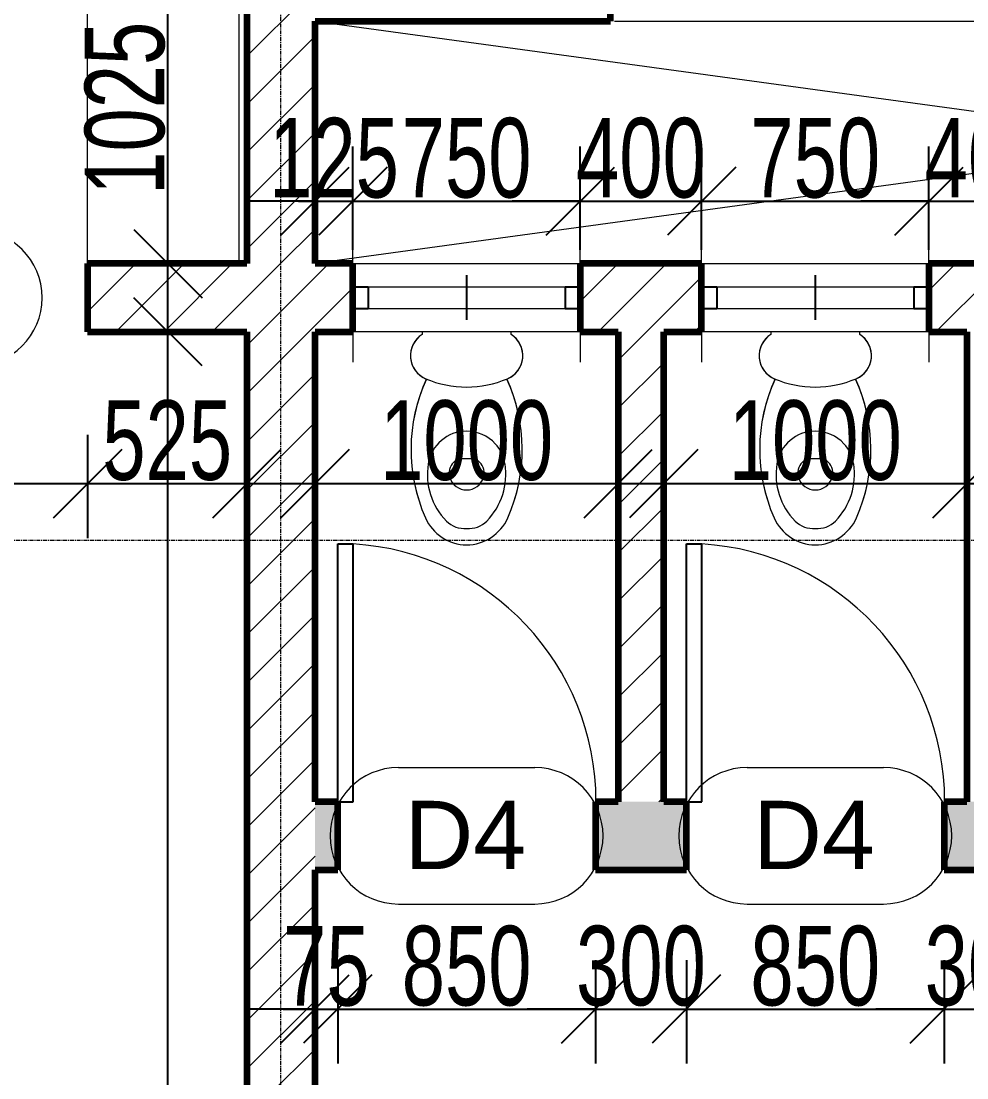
# Model space of a CAD drawing. Header units: millimetres. Extents: x -35190 to 411743, y -233114 to 23872.
# Drawn here: x 155340 to 158459, y 1388 to 4874 of the extents above; entities that cross this region are included whole.
import ezdxf

# ---------------------------------------------------------------- set-up
doc = ezdxf.new("R2010")
doc.units = ezdxf.units.MM
doc.linetypes.add('Grid Line', pattern=[22.225, 12.7, -3.175, 3.175, -3.175])
for name, color, linetype, lineweight in [('A-ANNO-DIMS', 211, 'Continuous', 9), ('A-DETL-THIN', 151, 'Continuous', 18), ('A-DOOR', 31, 'Continuous', 18), ('A-DOOR-IDEN', 31, 'Continuous', 9), ('A-GLAZ', 151, 'Continuous', 18), ('A-WALL', 113, 'Continuous', 18), ('A-WALL-PATT', 111, 'Continuous', 18), ('P-SANR-FIXT', 6, 'Continuous', 18), ('S-GRID', 1, 'Continuous', 9)]:
    doc.layers.add(name, color=color, linetype=linetype, lineweight=lineweight)
doc.styles.add('Arial_8', font='arial.ttf', dxfattribs={"width": 0.7, "height": 262.5})
doc.styles.add('Arial_9', font='arial.ttf', dxfattribs={"height": 180})
doc.dimstyles.new('small_3_5mm', dxfattribs={"dimscale": 304.8, "dimtxt": 267.818092, "dimasz": 0.738189, "dimexe": 0.590551, "dimexo": 0.0625, "dimgap": 0.024606, "dimtad": 1, "dimdec": 0, "dimzin": 0, "dimdsep": 46, "dimtxsty": 'Arial_8', "dimblk1": 'OBLIQUE', "dimblk2": 'OBLIQUE', "dimsah": 1, "dimcen": 0.09, "dimdle": 0.590551, "dimazin": 0, "dimtfac": 1, "dimtdec": 4, "dimtix": 1, "dimtmove": 0, "dimatfit": 3, "dimfxl": 0.590551, "dimfxlon": 1, "dimtvp": 1, "dimtolj": 1, "dimtzin": 0, "dimarcsym": 2})
pattern_1 = [(45, (140110.45, -3260.38), (-79.5495, 79.5495), [])]

# ---------------------------------------------------------------- blocks, each defined once
blk = doc.blocks.new('Double - Offset 1 - 1200 x 2100mm Sgl Swing-501791-FIRST FLOOR')
at = {"layer": 'A-DOOR'}
for p, q in [((834, 112.5), (834, 1057)), ((-366, 112.5), (-366, 368))]:
    blk.add_line(p, q, dxfattribs=at)
for centre, radius, start, end in [((834, 112.5), 944.5, 90, 180), ((-366, 112.5), 255.5, 360, 90)]:
    blk.add_arc(centre, radius, start, end, dxfattribs=at)
blk = doc.blocks.new('M_Single-Flush - 850 x 2100mm-428754-FIRST FLOOR')
at = {"layer": 'A-DOOR', "lineweight": 25}
for p, q in [((374, -112.5), (374, -962.7)), ((425, -112.5), (374, -112.5)), ((425, -112.5), (425, -962.7)), ((425, -962.7), (374, -962.7))]:
    blk.add_line(p, q, dxfattribs=at)
at = {"layer": 'A-DOOR'}
blk.add_arc((425, -112.5), 851.7, 180, 266.567, dxfattribs=at)
blk = doc.blocks.new('Sliding - 2L - SL750 X 900-440830-FIRST FLOOR')
at = {"layer": 'A-GLAZ'}
for p, q in [((-48.8, 112.5), (-48.8, 212.5)), ((701.2, 112.5), (701.2, 212.5)), ((651.2, 35), (1.2, 35)), ((1.2, -35), (651.2, -35)), ((-48.8, -112.5), (-48.8, -192.5)), ((701.2, -112.5), (701.2, -212.5))]:
    blk.add_line(p, q, dxfattribs=at)
at = {"layer": 'A-GLAZ', "lineweight": 25}
for p, q in [((326.2, -75), (326.2, 72.5)), ((1.2, 35), (-48.8, 35)), ((1.2, -35), (1.2, 35)), ((701.2, 35), (651.2, 35)), ((651.2, -35), (651.2, 35)), ((-48.8, -35), (1.2, -35)), ((651.2, -35), (701.2, -35))]:
    blk.add_line(p, q, dxfattribs=at)
blk = doc.blocks.new('WC Dis w Cistern _7_ - 540 x 360mm-515151-FIRST FLOOR')
at = {"layer": 'P-SANR-FIXT'}
for p, q in [((-146.9, 0), (-146.9, -8.9)), ((-146.9, 0), (-146.9, -8.9)), ((146.9, -8.9), (146.9, 0)), ((146.9, -8.9), (146.9, 0)), ((-43.1, -430.6), (-30.8, -418.2)), ((-30.8, -418.2), (30.8, -418.2)), ((30.8, -418.2), (43.1, -430.6))]:
    blk.add_line(p, q, dxfattribs=at)
for centre, radius, start, end in [((-102.8, -78.7), 82.5, 122.2745, 248.8192), ((-102.8, -78.7), 82.5, 122.2745, 246.8782), ((102.8, -78.7), 82.5, 291.1808, 57.7255), ((102.8, -78.7), 82.5, 293.1218, 57.7255), ((375, -388.2), 558.4, 155.3545, 203.7969), ((375, -388.2), 558.4, 155.3903, 203.7969), ((0, 162.1), 344.3, 246.8782, 293.1218), ((-375, -388.2), 558.4, 336.2031, 24.6455), ((-375, -388.2), 558.4, 336.2031, 24.6097), ((0, -455.9), 128.2, 89.9985, 170.9061), ((0, -455.9), 128.2, 42.4453, 90.0015), ((0, -455.9), 128.2, 9.0939, 42.4453), ((90.5, -470.4), 219.9, 170.9061, 224.3974), ((-7.8, -465.9), 50, 135, 197.1865), ((7.8, -465.9), 50, 342.8171, 45), ((-90.5, -470.4), 219.9, 315.6026, 9.0939), ((0, -463.5), 58.1, 197.1865, 342.8171), ((1.4, -553), 150, 203.7969, 269.4689), ((1.4, -553), 150, 203.7969, 269.4689), ((-8.3, -567.1), 81.6, 224.3974, 275.8355), ((-1.4, -553), 150, 270.5311, 336.2031), ((-1.4, -553), 150, 270.5311, 336.2031), ((8.3, -567.1), 81.6, 264.1645, 315.6026)]:
    blk.add_arc(centre, radius, start, end, dxfattribs=at)
blk = doc.blocks.new('_Oblique')
at = {"color": 0, "linetype": 'ByBlock', "lineweight": -2}
blk.add_line((-0.5, -0.5), (0.5, 0.5), dxfattribs=at)
blk = doc.blocks.new('*D3845')
at = {"layer": 'A-ANNO-DIMS', "color": 0, "lineweight": -2, "transparency": 16777216}
for p, q in [((156309.4, 1776.1), (156309.4, 1435.2)), ((156384.4, 1776.1), (156384.4, 1435.2)), ((156309.4, 1615.2), (156084.4, 1615.2)), ((156309.4, 1615.2), (156384.4, 1615.2)), ((156384.4, 1615.2), (156609.4, 1615.2))]:
    blk.add_line(p, q, dxfattribs=at)
at = {"layer": 'Defpoints', "color": 0, "transparency": 16777216}
for p in [(156309.4, 1795.2), (156384.4, 1795.2), (156384.4, 1615.2)]:
    blk.add_point(p, dxfattribs=at)
at = {"layer": 'A-ANNO-DIMS', "color": 0, "lineweight": -2, "transparency": 16777216, "xscale": 224.9999999999999, "yscale": 224.9999999999999, "zscale": 224.9999999999999}
blk.add_blockref('_Oblique', (156309.4, 1615.2), dxfattribs=at)
at = {"layer": 'A-ANNO-DIMS', "color": 0, "lineweight": -2, "transparency": 16777216, "xscale": 224.9999999999999, "yscale": 224.9999999999999, "zscale": 224.9999999999999, "rotation": 180}
blk.add_blockref('_Oblique', (156384.4, 1615.2), dxfattribs=at)
at = {"layer": 'A-ANNO-DIMS', "color": 0, "transparency": 16777216, "insert": (156346.9, 1756.2), "char_height": 262.5, "width": 336.215, "attachment_point": 5, "style": 'Arial_8'}
blk.add_mtext('\\A1;75', dxfattribs=at)
blk = doc.blocks.new('*D3846')
at = {"layer": 'A-ANNO-DIMS', "color": 0, "lineweight": -2, "transparency": 16777216}
for p, q in [((156384.4, 1776.1), (156384.4, 1435.2)), ((157234.4, 1776.1), (157234.4, 1435.2)), ((156204.4, 1615.2), (157414.4, 1615.2))]:
    blk.add_line(p, q, dxfattribs=at)
at = {"layer": 'Defpoints', "color": 0, "transparency": 16777216}
for p in [(156384.4, 1795.2), (157234.4, 1795.2), (157234.4, 1615.2)]:
    blk.add_point(p, dxfattribs=at)
at = {"layer": 'A-ANNO-DIMS', "color": 0, "lineweight": -2, "transparency": 16777216, "xscale": 224.9999999999999, "yscale": 224.9999999999999, "zscale": 224.9999999999999, "rotation": 180}
blk.add_blockref('_Oblique', (156384.4, 1615.2), dxfattribs=at)
at = {"layer": 'A-ANNO-DIMS', "color": 0, "lineweight": -2, "transparency": 16777216, "xscale": 224.9999999999999, "yscale": 224.9999999999999, "zscale": 224.9999999999999}
blk.add_blockref('_Oblique', (157234.4, 1615.2), dxfattribs=at)
at = {"layer": 'A-ANNO-DIMS', "color": 0, "transparency": 16777216, "insert": (156809.4, 1756.7), "char_height": 262.5, "width": 504.322, "attachment_point": 5, "style": 'Arial_8'}
blk.add_mtext('\\A1;850', dxfattribs=at)
blk = doc.blocks.new('*D3847')
at = {"layer": 'A-ANNO-DIMS', "color": 0, "lineweight": -2, "transparency": 16777216}
for p, q in [((157234.4, 1776.1), (157234.4, 1435.2)), ((157534.4, 1776.1), (157534.4, 1435.2)), ((157234.4, 1615.2), (157009.4, 1615.2)), ((157234.4, 1615.2), (157534.4, 1615.2)), ((157534.4, 1615.2), (157759.4, 1615.2))]:
    blk.add_line(p, q, dxfattribs=at)
at = {"layer": 'Defpoints', "color": 0, "transparency": 16777216}
for p in [(157234.4, 1795.2), (157534.4, 1795.2), (157534.4, 1615.2)]:
    blk.add_point(p, dxfattribs=at)
at = {"layer": 'A-ANNO-DIMS', "color": 0, "lineweight": -2, "transparency": 16777216, "xscale": 224.9999999999999, "yscale": 224.9999999999999, "zscale": 224.9999999999999}
blk.add_blockref('_Oblique', (157234.4, 1615.2), dxfattribs=at)
at = {"layer": 'A-ANNO-DIMS', "color": 0, "lineweight": -2, "transparency": 16777216, "xscale": 224.9999999999999, "yscale": 224.9999999999999, "zscale": 224.9999999999999, "rotation": 180}
blk.add_blockref('_Oblique', (157534.4, 1615.2), dxfattribs=at)
at = {"layer": 'A-ANNO-DIMS', "color": 0, "transparency": 16777216, "insert": (157384.4, 1756.8), "char_height": 262.5, "width": 504.322, "attachment_point": 5, "style": 'Arial_8'}
blk.add_mtext('\\A1;300', dxfattribs=at)
blk = doc.blocks.new('*D3848')
at = {"layer": 'A-ANNO-DIMS', "color": 0, "lineweight": -2, "transparency": 16777216}
for p, q in [((157534.4, 1776.1), (157534.4, 1435.2)), ((158384.4, 1776.1), (158384.4, 1435.2)), ((157354.4, 1615.2), (158564.4, 1615.2))]:
    blk.add_line(p, q, dxfattribs=at)
at = {"layer": 'Defpoints', "color": 0, "transparency": 16777216}
for p in [(157534.4, 1795.2), (158384.4, 1795.2), (158384.4, 1615.2)]:
    blk.add_point(p, dxfattribs=at)
at = {"layer": 'A-ANNO-DIMS', "color": 0, "lineweight": -2, "transparency": 16777216, "xscale": 224.9999999999999, "yscale": 224.9999999999999, "zscale": 224.9999999999999, "rotation": 180}
blk.add_blockref('_Oblique', (157534.4, 1615.2), dxfattribs=at)
at = {"layer": 'A-ANNO-DIMS', "color": 0, "lineweight": -2, "transparency": 16777216, "xscale": 224.9999999999999, "yscale": 224.9999999999999, "zscale": 224.9999999999999}
blk.add_blockref('_Oblique', (158384.4, 1615.2), dxfattribs=at)
at = {"layer": 'A-ANNO-DIMS', "color": 0, "transparency": 16777216, "insert": (157959.4, 1756.7), "char_height": 262.5, "width": 504.322, "attachment_point": 5, "style": 'Arial_8'}
blk.add_mtext('\\A1;850', dxfattribs=at)
blk = doc.blocks.new('*D3849')
at = {"layer": 'A-ANNO-DIMS', "color": 0, "lineweight": -2, "transparency": 16777216}
for p, q in [((158384.4, 1776.1), (158384.4, 1435.2)), ((158684.4, 1776.1), (158684.4, 1435.2)), ((158384.4, 1615.2), (158159.4, 1615.2)), ((158384.4, 1615.2), (158684.4, 1615.2)), ((158684.4, 1615.2), (158909.4, 1615.2))]:
    blk.add_line(p, q, dxfattribs=at)
at = {"layer": 'Defpoints', "color": 0, "transparency": 16777216}
for p in [(158384.4, 1795.2), (158684.4, 1795.2), (158684.4, 1615.2)]:
    blk.add_point(p, dxfattribs=at)
at = {"layer": 'A-ANNO-DIMS', "color": 0, "lineweight": -2, "transparency": 16777216, "xscale": 224.9999999999999, "yscale": 224.9999999999999, "zscale": 224.9999999999999}
blk.add_blockref('_Oblique', (158384.4, 1615.2), dxfattribs=at)
at = {"layer": 'A-ANNO-DIMS', "color": 0, "lineweight": -2, "transparency": 16777216, "xscale": 224.9999999999999, "yscale": 224.9999999999999, "zscale": 224.9999999999999, "rotation": 180}
blk.add_blockref('_Oblique', (158684.4, 1615.2), dxfattribs=at)
at = {"layer": 'A-ANNO-DIMS', "color": 0, "transparency": 16777216, "insert": (158534.4, 1756.8), "char_height": 262.5, "width": 504.322, "attachment_point": 5, "style": 'Arial_8'}
blk.add_mtext('\\A1;300', dxfattribs=at)
blk = doc.blocks.new('*D3855')
at = {"layer": 'A-ANNO-DIMS', "color": 0, "lineweight": -2, "transparency": 16777216}
for p, q in [((156309.4, 3509.8), (156309.4, 3168.8)), ((157309.4, 3509.8), (157309.4, 3168.8)), ((156129.4, 3348.8), (157489.4, 3348.8))]:
    blk.add_line(p, q, dxfattribs=at)
at = {"layer": 'Defpoints', "color": 0, "transparency": 16777216}
for p in [(156309.4, 3528.8), (157309.4, 3528.8), (157309.4, 3348.8)]:
    blk.add_point(p, dxfattribs=at)
at = {"layer": 'A-ANNO-DIMS', "color": 0, "lineweight": -2, "transparency": 16777216, "xscale": 224.9999999999999, "yscale": 224.9999999999999, "zscale": 224.9999999999999, "rotation": 180}
blk.add_blockref('_Oblique', (156309.4, 3348.8), dxfattribs=at)
at = {"layer": 'A-ANNO-DIMS', "color": 0, "lineweight": -2, "transparency": 16777216, "xscale": 224.9999999999999, "yscale": 224.9999999999999, "zscale": 224.9999999999999}
blk.add_blockref('_Oblique', (157309.4, 3348.8), dxfattribs=at)
at = {"layer": 'A-ANNO-DIMS', "color": 0, "transparency": 16777216, "insert": (156809.4, 3490.3), "char_height": 262.5, "width": 672.429, "attachment_point": 5, "style": 'Arial_8'}
blk.add_mtext('\\A1;1000', dxfattribs=at)
blk = doc.blocks.new('*D3856')
at = {"layer": 'A-ANNO-DIMS', "color": 0, "lineweight": -2, "transparency": 16777216}
for p, q in [((157459.4, 3509.8), (157459.4, 3168.8)), ((158459.4, 3509.8), (158459.4, 3168.8)), ((157279.4, 3348.8), (158639.4, 3348.8))]:
    blk.add_line(p, q, dxfattribs=at)
at = {"layer": 'Defpoints', "color": 0, "transparency": 16777216}
for p in [(157459.4, 3528.8), (158459.4, 3528.8), (158459.4, 3348.8)]:
    blk.add_point(p, dxfattribs=at)
at = {"layer": 'A-ANNO-DIMS', "color": 0, "lineweight": -2, "transparency": 16777216, "xscale": 224.9999999999999, "yscale": 224.9999999999999, "zscale": 224.9999999999999, "rotation": 180}
blk.add_blockref('_Oblique', (157459.4, 3348.8), dxfattribs=at)
at = {"layer": 'A-ANNO-DIMS', "color": 0, "lineweight": -2, "transparency": 16777216, "xscale": 224.9999999999999, "yscale": 224.9999999999999, "zscale": 224.9999999999999}
blk.add_blockref('_Oblique', (158459.4, 3348.8), dxfattribs=at)
at = {"layer": 'A-ANNO-DIMS', "color": 0, "transparency": 16777216, "insert": (157959.4, 3490.3), "char_height": 262.5, "width": 672.429, "attachment_point": 5, "style": 'Arial_8'}
blk.add_mtext('\\A1;1000', dxfattribs=at)
blk = doc.blocks.new('*D3857')
at = {"layer": 'A-ANNO-DIMS', "color": 0, "lineweight": -2, "transparency": 16777216}
for p, q in [((158609.4, 3509.8), (158609.4, 3168.8)), ((159609.4, 3509.8), (159609.4, 3168.8)), ((158429.4, 3348.8), (159789.4, 3348.8))]:
    blk.add_line(p, q, dxfattribs=at)
at = {"layer": 'Defpoints', "color": 0, "transparency": 16777216}
for p in [(158609.4, 3528.8), (159609.4, 3528.8), (159609.4, 3348.8)]:
    blk.add_point(p, dxfattribs=at)
at = {"layer": 'A-ANNO-DIMS', "color": 0, "lineweight": -2, "transparency": 16777216, "xscale": 224.9999999999999, "yscale": 224.9999999999999, "zscale": 224.9999999999999, "rotation": 180}
blk.add_blockref('_Oblique', (158609.4, 3348.8), dxfattribs=at)
at = {"layer": 'A-ANNO-DIMS', "color": 0, "lineweight": -2, "transparency": 16777216, "xscale": 224.9999999999999, "yscale": 224.9999999999999, "zscale": 224.9999999999999}
blk.add_blockref('_Oblique', (159609.4, 3348.8), dxfattribs=at)
at = {"layer": 'A-ANNO-DIMS', "color": 0, "transparency": 16777216, "insert": (159109.4, 3490.3), "char_height": 262.5, "width": 672.429, "attachment_point": 5, "style": 'Arial_8'}
blk.add_mtext('\\A1;1000', dxfattribs=at)
blk = doc.blocks.new('*D3893')
at = {"layer": 'A-ANNO-DIMS', "color": 0, "lineweight": -2, "transparency": 16777216}
for p, q in [((156309.4, 4119.4), (156309.4, 4460.4)), ((156434.4, 4119.4), (156434.4, 4460.4)), ((156309.4, 4280.4), (156084.4, 4280.4)), ((156309.4, 4280.4), (156434.4, 4280.4)), ((156434.4, 4280.4), (156659.4, 4280.4))]:
    blk.add_line(p, q, dxfattribs=at)
at = {"layer": 'Defpoints', "color": 0, "transparency": 16777216}
for p in [(156434.4, 4280.4), (156309.4, 4100.4), (156434.4, 4100.4)]:
    blk.add_point(p, dxfattribs=at)
at = {"layer": 'A-ANNO-DIMS', "color": 0, "lineweight": -2, "transparency": 16777216, "xscale": 224.9999999999999, "yscale": 224.9999999999999, "zscale": 224.9999999999999}
blk.add_blockref('_Oblique', (156309.4, 4280.4), dxfattribs=at)
at = {"layer": 'A-ANNO-DIMS', "color": 0, "lineweight": -2, "transparency": 16777216, "xscale": 224.9999999999999, "yscale": 224.9999999999999, "zscale": 224.9999999999999, "rotation": 180}
blk.add_blockref('_Oblique', (156434.4, 4280.4), dxfattribs=at)
at = {"layer": 'A-ANNO-DIMS', "color": 0, "transparency": 16777216, "insert": (156371.9, 4421.9), "char_height": 262.5, "width": 504.322, "attachment_point": 5, "style": 'Arial_8'}
blk.add_mtext('\\A1;125', dxfattribs=at)
blk = doc.blocks.new('*D3894')
at = {"layer": 'A-ANNO-DIMS', "color": 0, "lineweight": -2, "transparency": 16777216}
for p, q in [((156434.4, 4119.4), (156434.4, 4460.4)), ((157184.4, 4119.4), (157184.4, 4460.4)), ((156254.4, 4280.4), (157364.4, 4280.4))]:
    blk.add_line(p, q, dxfattribs=at)
at = {"layer": 'Defpoints', "color": 0, "transparency": 16777216}
for p in [(157184.4, 4280.4), (156434.4, 4100.4), (157184.4, 4100.4)]:
    blk.add_point(p, dxfattribs=at)
at = {"layer": 'A-ANNO-DIMS', "color": 0, "lineweight": -2, "transparency": 16777216, "xscale": 224.9999999999999, "yscale": 224.9999999999999, "zscale": 224.9999999999999, "rotation": 180}
blk.add_blockref('_Oblique', (156434.4, 4280.4), dxfattribs=at)
at = {"layer": 'A-ANNO-DIMS', "color": 0, "lineweight": -2, "transparency": 16777216, "xscale": 224.9999999999999, "yscale": 224.9999999999999, "zscale": 224.9999999999999}
blk.add_blockref('_Oblique', (157184.4, 4280.4), dxfattribs=at)
at = {"layer": 'A-ANNO-DIMS', "color": 0, "transparency": 16777216, "insert": (156809.4, 4421.9), "char_height": 262.5, "width": 504.322, "attachment_point": 5, "style": 'Arial_8'}
blk.add_mtext('\\A1;750', dxfattribs=at)
blk = doc.blocks.new('*D3895')
at = {"layer": 'A-ANNO-DIMS', "color": 0, "lineweight": -2, "transparency": 16777216}
for p, q in [((157184.4, 4119.4), (157184.4, 4460.4)), ((157584.4, 4119.4), (157584.4, 4460.4)), ((157184.4, 4280.4), (156959.4, 4280.4)), ((157184.4, 4280.4), (157584.4, 4280.4)), ((157584.4, 4280.4), (157809.4, 4280.4))]:
    blk.add_line(p, q, dxfattribs=at)
at = {"layer": 'Defpoints', "color": 0, "transparency": 16777216}
for p in [(157584.4, 4280.4), (157184.4, 4100.4), (157584.4, 4100.4)]:
    blk.add_point(p, dxfattribs=at)
at = {"layer": 'A-ANNO-DIMS', "color": 0, "lineweight": -2, "transparency": 16777216, "xscale": 224.9999999999999, "yscale": 224.9999999999999, "zscale": 224.9999999999999}
blk.add_blockref('_Oblique', (157184.4, 4280.4), dxfattribs=at)
at = {"layer": 'A-ANNO-DIMS', "color": 0, "lineweight": -2, "transparency": 16777216, "xscale": 224.9999999999999, "yscale": 224.9999999999999, "zscale": 224.9999999999999, "rotation": 180}
blk.add_blockref('_Oblique', (157584.4, 4280.4), dxfattribs=at)
at = {"layer": 'A-ANNO-DIMS', "color": 0, "transparency": 16777216, "insert": (157384.4, 4421.9), "char_height": 262.5, "width": 504.322, "attachment_point": 5, "style": 'Arial_8'}
blk.add_mtext('\\A1;400', dxfattribs=at)
blk = doc.blocks.new('*D3896')
at = {"layer": 'A-ANNO-DIMS', "color": 0, "lineweight": -2, "transparency": 16777216}
for p, q in [((157584.4, 4119.4), (157584.4, 4460.4)), ((158334.4, 4119.4), (158334.4, 4460.4)), ((157404.4, 4280.4), (158514.4, 4280.4))]:
    blk.add_line(p, q, dxfattribs=at)
at = {"layer": 'Defpoints', "color": 0, "transparency": 16777216}
for p in [(158334.4, 4280.4), (157584.4, 4100.4), (158334.4, 4100.4)]:
    blk.add_point(p, dxfattribs=at)
at = {"layer": 'A-ANNO-DIMS', "color": 0, "lineweight": -2, "transparency": 16777216, "xscale": 224.9999999999999, "yscale": 224.9999999999999, "zscale": 224.9999999999999, "rotation": 180}
blk.add_blockref('_Oblique', (157584.4, 4280.4), dxfattribs=at)
at = {"layer": 'A-ANNO-DIMS', "color": 0, "lineweight": -2, "transparency": 16777216, "xscale": 224.9999999999999, "yscale": 224.9999999999999, "zscale": 224.9999999999999}
blk.add_blockref('_Oblique', (158334.4, 4280.4), dxfattribs=at)
at = {"layer": 'A-ANNO-DIMS', "color": 0, "transparency": 16777216, "insert": (157959.4, 4421.9), "char_height": 262.5, "width": 504.322, "attachment_point": 5, "style": 'Arial_8'}
blk.add_mtext('\\A1;750', dxfattribs=at)
blk = doc.blocks.new('*D3897')
at = {"layer": 'A-ANNO-DIMS', "color": 0, "lineweight": -2, "transparency": 16777216}
for p, q in [((158334.4, 4119.4), (158334.4, 4460.4)), ((158734.4, 4119.4), (158734.4, 4460.4)), ((158334.4, 4280.4), (158109.4, 4280.4)), ((158334.4, 4280.4), (158734.4, 4280.4)), ((158734.4, 4280.4), (158959.4, 4280.4))]:
    blk.add_line(p, q, dxfattribs=at)
at = {"layer": 'Defpoints', "color": 0, "transparency": 16777216}
for p in [(158734.4, 4280.4), (158334.4, 4100.4), (158734.4, 4100.4)]:
    blk.add_point(p, dxfattribs=at)
at = {"layer": 'A-ANNO-DIMS', "color": 0, "lineweight": -2, "transparency": 16777216, "xscale": 224.9999999999999, "yscale": 224.9999999999999, "zscale": 224.9999999999999}
blk.add_blockref('_Oblique', (158334.4, 4280.4), dxfattribs=at)
at = {"layer": 'A-ANNO-DIMS', "color": 0, "lineweight": -2, "transparency": 16777216, "xscale": 224.9999999999999, "yscale": 224.9999999999999, "zscale": 224.9999999999999, "rotation": 180}
blk.add_blockref('_Oblique', (158734.4, 4280.4), dxfattribs=at)
at = {"layer": 'A-ANNO-DIMS', "color": 0, "transparency": 16777216, "insert": (158534.4, 4421.9), "char_height": 262.5, "width": 504.322, "attachment_point": 5, "style": 'Arial_8'}
blk.add_mtext('\\A1;400', dxfattribs=at)
blk = doc.blocks.new('*D4194')
at = {"layer": 'A-ANNO-DIMS', "color": 0, "lineweight": -2, "transparency": 16777216}
for p, q in [((154359.4, 3509.8), (154359.4, 3168.8)), ((155559.4, 3509.8), (155559.4, 3168.8)), ((154179.4, 3348.8), (155739.4, 3348.8))]:
    blk.add_line(p, q, dxfattribs=at)
at = {"layer": 'Defpoints', "color": 0, "transparency": 16777216}
for p in [(154359.4, 3528.8), (155559.4, 3528.8), (155559.4, 3348.8)]:
    blk.add_point(p, dxfattribs=at)
at = {"layer": 'A-ANNO-DIMS', "color": 0, "lineweight": -2, "transparency": 16777216, "xscale": 224.9999999999999, "yscale": 224.9999999999999, "zscale": 224.9999999999999, "rotation": 180}
blk.add_blockref('_Oblique', (154359.4, 3348.8), dxfattribs=at)
at = {"layer": 'A-ANNO-DIMS', "color": 0, "lineweight": -2, "transparency": 16777216, "xscale": 224.9999999999999, "yscale": 224.9999999999999, "zscale": 224.9999999999999}
blk.add_blockref('_Oblique', (155559.4, 3348.8), dxfattribs=at)
at = {"layer": 'A-ANNO-DIMS', "color": 0, "transparency": 16777216, "insert": (154959.4, 3490.3), "char_height": 262.5, "width": 672.429, "attachment_point": 5, "style": 'Arial_8'}
blk.add_mtext('\\A1;1200', dxfattribs=at)
blk = doc.blocks.new('*D4195')
at = {"layer": 'A-ANNO-DIMS', "color": 0, "lineweight": -2, "transparency": 16777216}
for p, q in [((155559.4, 3509.8), (155559.4, 3168.8)), ((156084.4, 3509.8), (156084.4, 3168.8)), ((155379.4, 3348.8), (156264.4, 3348.8))]:
    blk.add_line(p, q, dxfattribs=at)
at = {"layer": 'Defpoints', "color": 0, "transparency": 16777216}
for p in [(155559.4, 3528.8), (156084.4, 3528.8), (156084.4, 3348.8)]:
    blk.add_point(p, dxfattribs=at)
at = {"layer": 'A-ANNO-DIMS', "color": 0, "lineweight": -2, "transparency": 16777216, "xscale": 224.9999999999999, "yscale": 224.9999999999999, "zscale": 224.9999999999999, "rotation": 180}
blk.add_blockref('_Oblique', (155559.4, 3348.8), dxfattribs=at)
at = {"layer": 'A-ANNO-DIMS', "color": 0, "lineweight": -2, "transparency": 16777216, "xscale": 224.9999999999999, "yscale": 224.9999999999999, "zscale": 224.9999999999999}
blk.add_blockref('_Oblique', (156084.4, 3348.8), dxfattribs=at)
at = {"layer": 'A-ANNO-DIMS', "color": 0, "transparency": 16777216, "insert": (155821.9, 3490.3), "char_height": 262.5, "width": 504.322, "attachment_point": 5, "style": 'Arial_8'}
blk.add_mtext('\\A1;525', dxfattribs=at)
blk = doc.blocks.new('*D4196')
at = {"layer": 'A-ANNO-DIMS', "color": 0, "lineweight": -2, "transparency": 16777216}
for p, q in [((155824.4, 3894.3), (155824.4, 5279.3)), ((155985.4, 5099.3), (155644.4, 5099.3)), ((155663.5, 4074.3), (156004.4, 4074.3))]:
    blk.add_line(p, q, dxfattribs=at)
at = {"layer": 'Defpoints', "color": 0, "transparency": 16777216}
for p in [(155824.4, 5099.3), (156004.4, 5099.3), (155644.4, 4074.3)]:
    blk.add_point(p, dxfattribs=at)
at = {"layer": 'A-ANNO-DIMS', "color": 0, "lineweight": -2, "transparency": 16777216, "xscale": 224.9999999999999, "yscale": 224.9999999999999, "zscale": 224.9999999999999}
for p, rotation in [((155824.4, 5099.3), 90), ((155824.4, 4074.3), 270)]:
    blk.add_blockref('_Oblique', p, dxfattribs=dict(at, rotation=rotation))
at = {"layer": 'A-ANNO-DIMS', "color": 0, "transparency": 16777216, "insert": (155682.9, 4586.8), "char_height": 262.5, "width": 672.429, "attachment_point": 5, "rotation": 90, "style": 'Arial_8'}
blk.add_mtext('\\A1;1025', dxfattribs=at)
blk = doc.blocks.new('*D4204')
at = {"layer": 'A-ANNO-DIMS', "color": 0, "lineweight": -2, "transparency": 16777216}
for p, q in [((155824.4, -5455.7), (155824.4, 4029.3)), ((155663.5, 3849.3), (156004.4, 3849.3)), ((155663.5, -5275.7), (156004.4, -5275.7))]:
    blk.add_line(p, q, dxfattribs=at)
at = {"layer": 'Defpoints', "color": 0, "transparency": 16777216}
for p in [(155644.4, 3849.3), (155824.4, 3849.3), (155644.4, -5275.7)]:
    blk.add_point(p, dxfattribs=at)
at = {"layer": 'A-ANNO-DIMS', "color": 0, "lineweight": -2, "transparency": 16777216, "xscale": 224.9999999999999, "yscale": 224.9999999999999, "zscale": 224.9999999999999}
for p, rotation in [((155824.4, 3849.3), 90), ((155824.4, -5275.7), 270)]:
    blk.add_blockref('_Oblique', p, dxfattribs=dict(at, rotation=rotation))
at = {"layer": 'A-ANNO-DIMS', "color": 0, "transparency": 16777216, "insert": (155682.9, -713.2), "char_height": 262.5, "width": 672.429, "attachment_point": 5, "rotation": 90, "style": 'Arial_8'}
blk.add_mtext('\\A1;9125', dxfattribs=at)
blk = doc.blocks.new('M_Door Tag - M_Door Tag-1233-FIRST FLOOR')
at = {"layer": 'A-DOOR-IDEN'}
for p, q in [((-3, 3), (3, 3)), ((-3, -3), (3, -3))]:
    blk.add_line(p, q, dxfattribs=at)
for centre, start, end in [((-3, 0), 90, 270), ((3, 0), 270, 90)]:
    blk.add_arc(centre, 3, start, end, dxfattribs=at)

msp = doc.modelspace()

# ---------------------------------------------------------------- hatches: boundary and pattern name
at = {"layer": 'A-WALL-PATT'}
h = msp.add_hatch(dxfattribs=at)
h.set_pattern_fill('FP_1', color=256, style=0, pattern_type=2)
h.set_pattern_definition(pattern_1)
h.paths.add_polyline_path([(156309.4, 4074.3), (156309.4, 5099.3), (156084.4, 5099.3), (156084.4, 4074.3)])
h = msp.add_hatch(dxfattribs=at)
h.set_pattern_fill('FP_1', color=256, style=0, pattern_type=2)
h.set_pattern_definition(pattern_1)
h.paths.add_polyline_path([(154259.4, 3849.3), (154359.4, 3849.3), (154359.4, 4074.3), (154171.9, 4074.3), (154171.9, 3849.3)])
h.paths.add_polyline_path([(158609.4, 3849.3), (158734.4, 3849.3), (158734.4, 4074.3), (158334.4, 4074.3), (158334.4, 3849.3), (158459.4, 3849.3)])
h.paths.add_polyline_path([(155559.4, 3849.3), (156434.4, 3849.3), (156434.4, 4074.3), (155559.4, 4074.3)])
h.paths.add_polyline_path([(160909.4, 3849.3), (161183.4, 3849.3), (161183.4, 4074.3), (160645.4, 4074.3), (160645.4, 3849.3), (160759.4, 3849.3)])
h.paths.add_polyline_path([(157184.4, 3849.3), (157584.4, 3849.3), (157584.4, 4074.3), (157184.4, 4074.3), (157184.4, 3938.4)])
h.paths.add_polyline_path([(159895.4, 3849.3), (159895.4, 4074.3), (159484.4, 4074.3), (159484.4, 3849.3), (159806, 3849.3)])
h.paths.add_polyline_path([(161933.4, 3849.3), (162159.4, 3849.3), (162159.4, 4074.3), (161933.4, 4074.3), (161933.4, 3938.4)])
h = msp.add_hatch(dxfattribs=at)
h.set_pattern_fill('FP_1', color=256, style=0, pattern_type=2)
h.set_pattern_definition(pattern_1)
h.paths.add_polyline_path([(156309.4, -3475.7), (156309.4, -3193.4), (156084.4, -3193.4), (156084.4, -3475.7)])
h.paths.add_polyline_path([(156084.4, -253.3), (156309.4, -253.3), (156309.4, 431.3), (156084.4, 431.3), (156084.4, -218.2)])
h.paths.add_polyline_path([(156084.4, 1331.3), (156309.4, 1331.3), (156309.4, 3849.3), (156084.4, 3849.3), (156084.4, 3049.3)])
h = msp.add_hatch(dxfattribs=at)
h.set_pattern_fill('FP_1', color=256, style=0, pattern_type=2)
h.set_pattern_definition(pattern_1)
h.paths.add_polyline_path([(157309.4, 2299.3), (157459.4, 2299.3), (157459.4, 3849.3), (157309.4, 3849.3), (157309.4, 3107.1)])
h = msp.add_hatch(color=1, dxfattribs=at)
h.paths.add_polyline_path([(156309.4, 2074.3), (156384.4, 2074.3), (156384.4, 2299.3), (156309.4, 2299.3)])
h.paths.add_polyline_path([(158684.4, 2074.3), (158684.4, 2299.3), (158384.4, 2299.3), (158384.4, 2074.3), (158609.4, 2074.3)])
h.paths.add_polyline_path([(157234.4, 2074.3), (157534.4, 2074.3), (157534.4, 2299.3), (157234.4, 2299.3)])
h.paths.add_polyline_path([(159534.4, 2074.3), (159834.4, 2074.3), (159834.4, 2299.3), (159534.4, 2299.3)])
h.paths.add_polyline_path([(160759.4, 2074.3), (160759.4, 2299.3), (160684.4, 2299.3), (160684.4, 2074.3)])

# ---------------------------------------------------------------- linework, layer by layer
at = {"layer": 'A-DETL-THIN'}
for p, q in [((156059.4, 4074.3), (156059.4, 6599.3)), ((156309.4, 4874.3), (162159.4, 4074.3)), ((162159.4, 4874.3), (156309.4, 4074.3)), ((157296.9, 4874.3), (161184.4, 4874.3))]:
    msp.add_line(p, q, dxfattribs=at)
at = {"layer": 'A-WALL', "lineweight": 140}
for p, q in [((156084.4, 5099.3), (156084.4, 4074.3)), ((157284.4, 4874.3), (157284.4, 5099.3)), ((156309.4, 4074.3), (156309.4, 4874.3)), ((156309.4, 4874.3), (157284.4, 4874.3)), ((156084.4, 4074.3), (155559.4, 4074.3)), ((155559.4, 4074.3), (155559.4, 3849.3)), ((156434.4, 4074.3), (156309.4, 4074.3)), ((156434.4, 3849.3), (156434.4, 4074.3)), ((157584.4, 4074.3), (157184.4, 4074.3)), ((157184.4, 4074.3), (157184.4, 3849.3)), ((157584.4, 3849.3), (157584.4, 4074.3)), ((158734.4, 4074.3), (158334.4, 4074.3)), ((158334.4, 4074.3), (158334.4, 3849.3)), ((155559.4, 3849.3), (156084.4, 3849.3)), ((156084.4, 3849.3), (156084.4, 1331.3)), ((156309.4, 2299.3), (156309.4, 3849.3)), ((156309.4, 3849.3), (156434.4, 3849.3)), ((157184.4, 3849.3), (157309.4, 3849.3)), ((157309.4, 3849.3), (157309.4, 2299.3)), ((157459.4, 3849.3), (157584.4, 3849.3)), ((157459.4, 2299.3), (157459.4, 3849.3)), ((158334.4, 3849.3), (158459.4, 3849.3)), ((158459.4, 3849.3), (158459.4, 2299.3)), ((156384.4, 2299.3), (156309.4, 2299.3)), ((156384.4, 2074.3), (156384.4, 2299.3)), ((157309.4, 2299.3), (157234.4, 2299.3)), ((157234.4, 2299.3), (157234.4, 2074.3)), ((157534.4, 2299.3), (157459.4, 2299.3)), ((157534.4, 2074.3), (157534.4, 2299.3)), ((158459.4, 2299.3), (158384.4, 2299.3)), ((158384.4, 2299.3), (158384.4, 2074.3)), ((156309.4, 1331.3), (156309.4, 2074.3)), ((156309.4, 2074.3), (156384.4, 2074.3)), ((157234.4, 2074.3), (157534.4, 2074.3)), ((158384.4, 2074.3), (158684.4, 2074.3))]:
    msp.add_line(p, q, dxfattribs=at)
at = {"layer": 'A-WALL'}
for p, q in [((156434.4, 4074.3), (157184.4, 4074.3)), ((157584.4, 4074.3), (158334.4, 4074.3)), ((157184.4, 3849.3), (156434.4, 3849.3)), ((158334.4, 3849.3), (157584.4, 3849.3))]:
    msp.add_line(p, q, dxfattribs=at)
at = {"layer": 'S-GRID', "linetype": 'Grid Line'}
for p, q in [((156196.9, -26662), (156196.9, 15610.8)), ((124075.2, 3161.8), (187181.8, 3161.8))]:
    msp.add_line(p, q, dxfattribs=at)

# ---------------------------------------------------------------- block references
at = {"layer": 'A-DOOR'}
msp.add_blockref('Double - Offset 1 - 1200 x 2100mm Sgl Swing-501791-FIRST FLOOR', (154725.4, 3961.8), dxfattribs=at)
at = {"layer": 'A-DOOR', "rotation": 180}
for p in [(156809.4, 2186.8), (157959.4, 2186.8)]:
    msp.add_blockref('M_Single-Flush - 850 x 2100mm-428754-FIRST FLOOR', p, dxfattribs=at)
at = {"layer": 'A-DOOR-IDEN', "xscale": 74.99999999999996, "yscale": 74.99999999999996, "zscale": 74.99999999999996}
for p in [(154959.4, 3961.8), (156809.4, 2186.8), (157959.4, 2186.8)]:
    msp.add_blockref('M_Door Tag - M_Door Tag-1233-FIRST FLOOR', p, dxfattribs=at)
at = {"layer": 'A-GLAZ', "rotation": 180}
for p in [(157135.5, 3961.8), (158285.5, 3961.8)]:
    msp.add_blockref('Sliding - 2L - SL750 X 900-440830-FIRST FLOOR', p, dxfattribs=at)
at = {"layer": 'P-SANR-FIXT'}
for p in [(156809.4, 3849.3), (157959.4, 3849.3)]:
    msp.add_blockref('WC Dis w Cistern _7_ - 540 x 360mm-515151-FIRST FLOOR', p, dxfattribs=at)

# ---------------------------------------------------------------- texts
at = {"layer": 'A-DOOR-IDEN', "char_height": 225, "width": 493.038, "attachment_point": 1, "style": 'Arial_9'}
for insert in [(156604.3, 2302.2), (157754.3, 2302.2)]:
    msp.add_mtext('D4', dxfattribs=dict(at, insert=insert))

# ---------------------------------------------------------------- dimensions: what is measured, and where the dimension line sits
at = {"layer": 'A-ANNO-DIMS'}
for base, p1, p2, override, picture, middle in [((155824.4, 5099.3), (155644.4, 4074.3), (156004.4, 5099.3), {"dimpost": '<>', "dimfxl": 1086.381609}, '*D4196', (155682.9, 4586.8)), ((155824.4, 3849.3), (155644.4, -5275.7), (155644.4, 3849.3), {"dimpost": '<>', "dimfxl": 9125}, '*D4204', (155682.9, -713.2))]:
    dim = msp.add_linear_dim(base=base, p1=p1, p2=p2, angle=90, dimstyle='small_3_5mm', override=override, dxfattribs=at)
    dim.commit()
    dim.dimension.update_dxf_attribs({"geometry": picture, "text_midpoint": middle})
for base, p1, p2, override, picture, middle in [((156434.4, 4280.4), (156309.4, 4100.4), (156434.4, 4100.4), {"dimpost": '<>', "dimfxl": 125}, '*D3893', (156371.9, 4421.9)), ((157184.4, 4280.4), (156434.4, 4100.4), (157184.4, 4100.4), {"dimpost": '<>', "dimfxl": 750}, '*D3894', (156809.4, 4421.9)), ((157584.4, 4280.4), (157184.4, 4100.4), (157584.4, 4100.4), {"dimpost": '<>', "dimfxl": 400}, '*D3895', (157384.4, 4421.9)), ((158334.4, 4280.4), (157584.4, 4100.4), (158334.4, 4100.4), {"dimpost": '<>', "dimfxl": 750}, '*D3896', (157959.4, 4421.9)), ((158734.4, 4280.4), (158334.4, 4100.4), (158734.4, 4100.4), {"dimpost": '<>', "dimfxl": 400}, '*D3897', (158534.4, 4421.9)), ((155559.4, 3348.8), (154359.4, 3528.8), (155559.4, 3528.8), {"dimpost": '<>', "dimfxl": 1200}, '*D4194', (154959.4, 3490.3)), ((156084.4, 3348.8), (155559.4, 3528.8), (156084.4, 3528.8), {"dimpost": '<>', "dimfxl": 525}, '*D4195', (155821.9, 3490.3)), ((157309.4, 3348.8), (156309.4, 3528.8), (157309.4, 3528.8), {"dimpost": '<>', "dimfxl": 1000}, '*D3855', (156809.4, 3490.3)), ((158459.4, 3348.8), (157459.4, 3528.8), (158459.4, 3528.8), {"dimpost": '<>', "dimfxl": 1000}, '*D3856', (157959.4, 3490.3)), ((159609.4, 3348.8), (158609.4, 3528.8), (159609.4, 3528.8), {"dimpost": '<>', "dimfxl": 1000}, '*D3857', (159109.4, 3490.3)), ((156384.4, 1615.2), (156309.4, 1795.2), (156384.4, 1795.2), {"dimpost": '<>', "dimfxl": 75}, '*D3845', (156346.9, 1756.2)), ((157234.4, 1615.2), (156384.4, 1795.2), (157234.4, 1795.2), {"dimpost": '<>', "dimfxl": 850}, '*D3846', (156809.4, 1756.7)), ((157534.4, 1615.2), (157234.4, 1795.2), (157534.4, 1795.2), {"dimpost": '<>', "dimfxl": 300}, '*D3847', (157384.4, 1756.8)), ((158384.4, 1615.2), (157534.4, 1795.2), (158384.4, 1795.2), {"dimpost": '<>', "dimfxl": 850}, '*D3848', (157959.4, 1756.7)), ((158684.4, 1615.2), (158384.4, 1795.2), (158684.4, 1795.2), {"dimpost": '<>', "dimfxl": 300}, '*D3849', (158534.4, 1756.8))]:
    dim = msp.add_linear_dim(base=base, p1=p1, p2=p2, dimstyle='small_3_5mm', override=override, dxfattribs=at)
    dim.commit()
    dim.dimension.update_dxf_attribs({"geometry": picture, "text_midpoint": middle})

doc.saveas('drawing.dxf')
